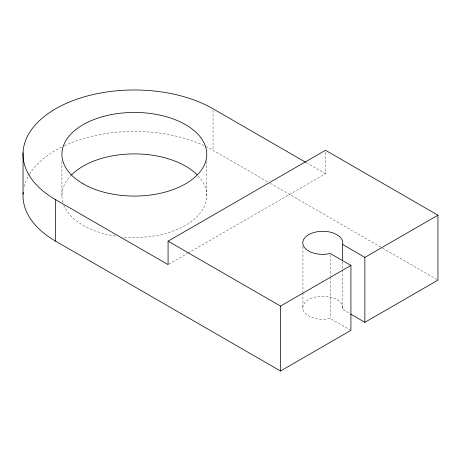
<?xml version="1.0" encoding="UTF-8"?>
<svg xmlns="http://www.w3.org/2000/svg" width="461" height="461" viewBox="0 0 461 461"><rect width="100%" height="100%" fill="white"/><g stroke="black" fill="none" stroke-linecap="round" stroke-linejoin="round"><path stroke-width="0.35" stroke-dasharray="2.31 1.73" d="M168.697 264.257L187.362 253.475M187.984 253.118L325.501 173.722L325.501 151.692M350.925 330.358L330.318 318.465L325.264 319.225A20.002 11.548 0 0 1 310.501 316.874L306.836 314.73A20.002 11.548 0 0 1 308.743 299.541A20.002 11.548 0 0 1 335.078 298.653L338.743 300.797A20.002 11.548 0 0 1 342.604 309.348L350.02 313.67M306.242 162.606L325.501 173.722M205.681 146.385A111.32 64.269 0 0 1 213.051 150.274L267.876 181.922M270.371 183.363L381.881 247.747M382.503 248.104L437.95 280.115M342.638 262.102L342.604 269.397M342.638 269.95L342.604 309.348M330.318 254.968L330.318 276.37M330.318 277.084L330.318 318.465M302.94 246.41L302.94 292.072M302.94 292.781L302.94 309.193M213.051 110.231L213.051 150.274M206.77 161.396L206.77 195.718M61.907 161.396L61.907 195.718M198.086 175.86A72.429 41.818 0 0 1 193.268 220.035A72.429 41.818 0 0 1 122.442 236.966M115.596 236.113A72.429 41.818 0 0 1 63.802 205.226M62.88 202.535A72.429 41.818 0 0 1 71.611 174.811M24.145 186.613A111.32 64.269 0 0 1 29.089 174.794M29.452 174.189A111.32 64.269 0 0 1 63.641 146.074M64.286 145.774A111.32 64.269 0 0 1 83.804 138.456L92.897 136.07A111.32 64.269 0 0 1 205.087 146.097"/><path stroke-width="0.69" d="M305.62 162.243L213.051 108.802A111.32 64.269 0 0 0 55.625 108.802A111.32 64.269 0 0 0 55.625 199.694L168.075 264.614L168.075 241.161L325.501 150.274L437.95 215.195L437.95 280.115L364.858 322.314L350.637 314.033M168.075 241.161L280.524 306.081L350.925 265.438L350.925 330.358L280.524 371.007L55.625 241.161A111.32 64.269 0 0 1 23.177 192.352M364.858 322.314L364.858 257.394L437.95 215.195M350.925 265.438L330.318 253.538L325.264 254.299A20.002 11.548 0 0 1 310.501 251.954L306.836 249.81A20.002 11.548 0 0 1 308.743 234.62A20.002 11.548 0 0 1 335.078 233.727L338.743 235.876A20.002 11.548 0 0 1 342.604 244.428L342.604 260.84M342.604 244.428L364.858 257.394M280.524 306.081L280.524 371.007M55.625 199.694L55.625 241.161M23.05 152.804L23.05 194.277M71.611 174.811A72.429 41.818 0 0 1 197.066 174.811M83.124 183.818A72.429 41.818 0 0 0 204.304 165.073A72.429 41.818 0 0 0 115.596 113.855A72.429 41.818 0 0 0 83.124 183.818"/></g></svg>
